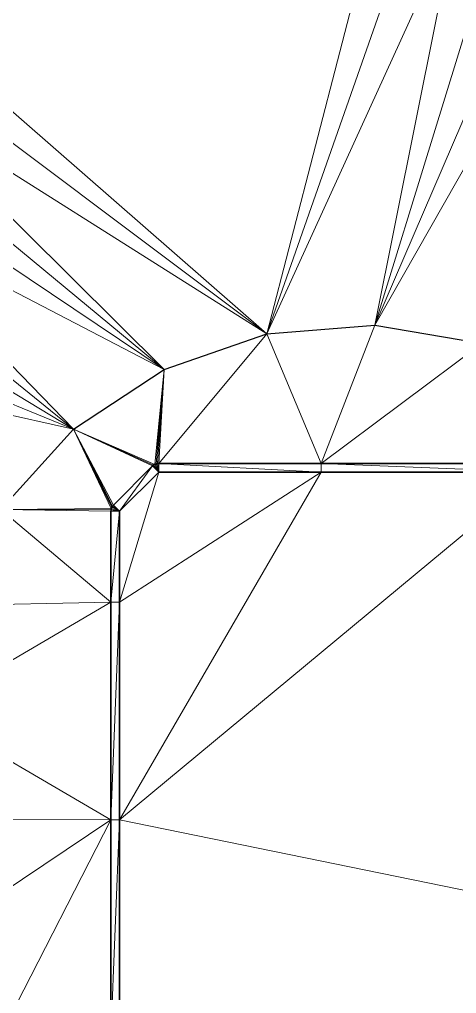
# Model space of a CAD drawing. Header units: metres. Extents: x 246428 to 246884, y 7418966 to 7419490.
# Drawn here: x 246778.27 to 246788.31, y 7419380.21 to 7419402.59 of the extents above; entities that cross this region are included whole.
import ezdxf

# ---------------------------------------------------------------- set-up
doc = ezdxf.new("R2010")
doc.units = ezdxf.units.M
doc.linetypes.add('blank name', pattern=[0])
doc.linetypes.add('HIDDEN', pattern=[9.525, 6.35, -3.175])
doc.layers.add('_12D_UNMAPPED', color=7, linetype='Continuous')
doc.layers.add('GRADELINES', color=250, linetype='HIDDEN', lineweight=25)
doc.layers.add('MISC_PATHS', color=7, linetype='Continuous', lineweight=35)
doc.layers.add('KERB_BACK', color=7, linetype='Continuous', lineweight=35, true_color=0x5fd2ff)

msp = doc.modelspace()

# ---------------------------------------------------------------- linework, layer by layer
at = {"layer": '_12D_UNMAPPED', "color": 3, "linetype": 'blank name', "lineweight": 0}
for points in [[(246783.949, 7419395.364, 36.309), (246775.518, 7419402.726, 35.642), (246786.749, 7419406.174, 35.836)], [(246783.949, 7419395.364, 36.309), (246786.749, 7419406.174, 35.836), (246787.512, 7419405.528, 35.863)], [(246783.949, 7419395.364, 36.309), (246787.512, 7419405.528, 35.863), (246788.31, 7419404.926, 35.891)], [(246786.434, 7419395.567, 36.322), (246783.949, 7419395.364, 36.309), (246788.31, 7419404.926, 35.891)], [(246786.434, 7419395.567, 36.322), (246788.31, 7419404.926, 35.891), (246789.141, 7419404.37, 35.919)], [(246786.434, 7419395.567, 36.322), (246789.141, 7419404.37, 35.919), (246790.002, 7419403.861, 35.947)], [(246786.434, 7419395.567, 36.322), (246790.002, 7419403.861, 35.947), (246790.89, 7419403.402, 35.975)], [(246788.892, 7419395.147, 36.33), (246786.434, 7419395.567, 36.322), (246790.89, 7419403.402, 35.975)], [(246775.356, 7419401.811, 35.651), (246775.518, 7419402.726, 35.642), (246783.949, 7419395.364, 36.309)], [(246775.194, 7419400.895, 35.66), (246775.356, 7419401.811, 35.651), (246783.949, 7419395.364, 36.309)], [(246775.031, 7419399.977, 35.669), (246775.194, 7419400.895, 35.66), (246781.592, 7419394.55, 36.29)], [(246781.592, 7419394.55, 36.29), (246775.194, 7419400.895, 35.66), (246783.949, 7419395.364, 36.309)], [(246774.866, 7419399.057, 35.678), (246775.031, 7419399.977, 35.669), (246781.592, 7419394.55, 36.29)], [(246774.701, 7419398.135, 35.687), (246774.866, 7419399.057, 35.678), (246781.592, 7419394.55, 36.29)], [(246774.535, 7419397.21, 35.696), (246774.701, 7419398.135, 35.687), (246779.511, 7419393.176, 36.268)], [(246779.511, 7419393.176, 36.268), (246774.701, 7419398.135, 35.687), (246781.592, 7419394.55, 36.29)], [(246774.368, 7419396.283, 35.705), (246774.535, 7419397.21, 35.696), (246779.511, 7419393.176, 36.268)], [(246774.186, 7419395.353, 35.714), (246774.368, 7419396.283, 35.705), (246779.511, 7419393.176, 36.268)], [(246785.197, 7419392.389, 36.287), (246783.949, 7419395.364, 36.309), (246786.434, 7419395.567, 36.322)], [(246785.197, 7419392.389, 36.287), (246786.434, 7419395.567, 36.322), (246788.892, 7419395.147, 36.33)], [(246773.966, 7419394.42, 35.722), (246774.186, 7419395.353, 35.714), (246779.511, 7419393.176, 36.268)], [(246781.468, 7419392.389, 36.269), (246781.592, 7419394.55, 36.29), (246783.949, 7419395.364, 36.309)], [(246781.468, 7419392.389, 36.269), (246783.949, 7419395.364, 36.309), (246785.197, 7419392.389, 36.287)], [(246790.197, 7419392.389, 36.311), (246785.197, 7419392.389, 36.287), (246788.892, 7419395.147, 36.33)], [(246781.377, 7419392.367, 36.269), (246779.511, 7419393.176, 36.268), (246781.592, 7419394.55, 36.29)], [(246781.406, 7419392.379, 36.269), (246781.377, 7419392.367, 36.269), (246781.592, 7419394.55, 36.29)], [(246781.437, 7419392.386, 36.269), (246781.406, 7419392.379, 36.269), (246781.592, 7419394.55, 36.29)], [(246781.468, 7419392.389, 36.269), (246781.437, 7419392.386, 36.269), (246781.592, 7419394.55, 36.29)], [(246777.837, 7419391.329, 36.244), (246773.966, 7419394.42, 35.722), (246779.511, 7419393.176, 36.268)], [(246780.379, 7419391.352, 36.257), (246777.837, 7419391.329, 36.244), (246779.511, 7419393.176, 36.268)], [(246780.407, 7419391.407, 36.257), (246780.391, 7419391.381, 36.257), (246779.511, 7419393.176, 36.268)], [(246780.391, 7419391.381, 36.257), (246780.379, 7419391.352, 36.257), (246779.511, 7419393.176, 36.268)], [(246780.428, 7419391.431, 36.257), (246780.407, 7419391.407, 36.257), (246779.511, 7419393.176, 36.268)], [(246781.327, 7419392.33, 36.269), (246780.428, 7419391.431, 36.257), (246779.511, 7419393.176, 36.268)], [(246781.377, 7419392.367, 36.269), (246781.351, 7419392.351, 36.269), (246779.511, 7419393.176, 36.268)], [(246781.351, 7419392.351, 36.269), (246781.327, 7419392.33, 36.269), (246779.511, 7419393.176, 36.268)], [(246780.569, 7419391.29, 36.257), (246780.428, 7419391.431, 36.257), (246781.327, 7419392.33, 36.269)], [(246781.468, 7419392.189, 36.269), (246780.569, 7419391.29, 36.257), (246781.327, 7419392.33, 36.269)], [(246781.468, 7419392.189, 36.269), (246781.327, 7419392.33, 36.269), (246781.351, 7419392.351, 36.269)], [(246781.468, 7419392.189, 36.269), (246781.351, 7419392.351, 36.269), (246781.377, 7419392.367, 36.269)], [(246781.468, 7419392.189, 36.269), (246781.377, 7419392.367, 36.269), (246781.406, 7419392.379, 36.269)], [(246781.468, 7419392.189, 36.269), (246781.406, 7419392.379, 36.269), (246781.437, 7419392.386, 36.269)], [(246781.468, 7419392.189, 36.269), (246781.437, 7419392.386, 36.269), (246781.468, 7419392.389, 36.269)], [(246785.197, 7419392.189, 36.287), (246781.468, 7419392.389, 36.269), (246785.197, 7419392.389, 36.287)], [(246785.197, 7419392.189, 36.287), (246781.468, 7419392.189, 36.269), (246781.468, 7419392.389, 36.269)], [(246790.197, 7419392.189, 36.311), (246785.197, 7419392.389, 36.287), (246790.197, 7419392.389, 36.311)], [(246790.197, 7419392.189, 36.311), (246785.197, 7419392.189, 36.287), (246785.197, 7419392.389, 36.287)], [(246781.468, 7419392.189, 36.269), (246785.197, 7419392.189, 36.287), (246780.569, 7419389.201, 36.239)], [(246780.569, 7419391.29, 36.257), (246781.468, 7419392.189, 36.269), (246780.569, 7419391.29, 36.257)], [(246780.569, 7419384.201, 36.195), (246785.197, 7419392.189, 36.287), (246790.197, 7419392.189, 36.311)], [(246785.197, 7419392.189, 36.287), (246780.569, 7419384.201, 36.195), (246780.569, 7419389.201, 36.239)], [(246781.468, 7419392.189, 36.269), (246780.569, 7419389.201, 36.239), (246780.569, 7419391.29, 36.257)], [(246798.969, 7419380.432, 36.249), (246780.569, 7419384.201, 36.195), (246790.197, 7419392.189, 36.311)], [(246780.369, 7419389.201, 36.239), (246776.674, 7419389.123, 36.219), (246777.837, 7419391.329, 36.244)], [(246780.379, 7419391.352, 36.257), (246780.372, 7419391.321, 36.257), (246777.837, 7419391.329, 36.244)], [(246780.369, 7419391.29, 36.257), (246780.369, 7419389.201, 36.239), (246777.837, 7419391.329, 36.244)], [(246780.372, 7419391.321, 36.257), (246780.369, 7419391.29, 36.257), (246777.837, 7419391.329, 36.244)], [(246780.369, 7419391.29, 36.257), (246780.369, 7419391.29, 36.257), (246777.837, 7419391.329, 36.244)], [(246780.569, 7419391.29, 36.257), (246780.369, 7419391.29, 36.257), (246780.372, 7419391.321, 36.257)], [(246780.569, 7419391.29, 36.257), (246780.372, 7419391.321, 36.257), (246780.379, 7419391.352, 36.257)], [(246780.569, 7419391.29, 36.257), (246780.379, 7419391.352, 36.257), (246780.391, 7419391.381, 36.257)], [(246780.569, 7419391.29, 36.257), (246780.391, 7419391.381, 36.257), (246780.407, 7419391.407, 36.257)], [(246780.428, 7419391.431, 36.257), (246780.569, 7419391.29, 36.257), (246780.407, 7419391.407, 36.257)], [(246780.569, 7419391.29, 36.257), (246780.569, 7419391.29, 36.257), (246780.369, 7419391.29, 36.257)], [(246780.569, 7419391.29, 36.257), (246780.569, 7419389.201, 36.239), (246780.369, 7419389.201, 36.239)], [(246780.569, 7419391.29, 36.257), (246780.369, 7419389.201, 36.239), (246780.369, 7419391.29, 36.257)], [(246780.569, 7419391.29, 36.257), (246780.369, 7419391.29, 36.257), (246780.369, 7419391.29, 36.257)], [(246780.369, 7419389.201, 36.239), (246776.094, 7419386.698, 36.195), (246776.674, 7419389.123, 36.219)], [(246780.369, 7419389.201, 36.239), (246780.369, 7419384.201, 36.195), (246776.094, 7419386.698, 36.195)], [(246780.569, 7419389.201, 36.239), (246780.569, 7419384.201, 36.195), (246780.369, 7419384.201, 36.195)], [(246780.569, 7419389.201, 36.239), (246780.369, 7419384.201, 36.195), (246780.369, 7419389.201, 36.239)], [(246780.369, 7419384.201, 36.195), (246776.136, 7419384.205, 36.174), (246776.094, 7419386.698, 36.195)], [(246780.369, 7419384.201, 36.195), (246776.795, 7419381.8, 36.155), (246776.136, 7419384.205, 36.174)], [(246780.369, 7419384.201, 36.195), (246778.03, 7419379.634, 36.142), (246776.795, 7419381.8, 36.155)], [(246780.369, 7419384.201, 36.195), (246780.369, 7419379.201, 36.151), (246778.03, 7419379.634, 36.142)], [(246780.569, 7419384.201, 36.195), (246780.369, 7419379.201, 36.151), (246780.369, 7419384.201, 36.195)], [(246780.569, 7419384.201, 36.195), (246780.569, 7419379.201, 36.151), (246780.369, 7419379.201, 36.151)], [(246780.569, 7419379.201, 36.151), (246780.569, 7419384.201, 36.195), (246798.969, 7419380.432, 36.249)], [(246780.569, 7419379.201, 36.151), (246798.969, 7419380.432, 36.249), (246798.969, 7419375.432, 36.205)]]:
    msp.add_3dface(points, dxfattribs=at)
at = {"layer": 'GRADELINES'}
msp.add_polyline3d([(246778.03, 7419379.634, 36.142), (246776.795, 7419381.8, 36.155), (246776.795, 7419381.8, 36.155), (246776.136, 7419384.205, 36.174), (246776.136, 7419384.205, 36.174), (246776.094, 7419386.698, 36.195), (246776.094, 7419386.698, 36.195), (246776.674, 7419389.123, 36.219), (246776.674, 7419389.123, 36.219), (246777.837, 7419391.329, 36.244), (246777.837, 7419391.329, 36.244), (246779.511, 7419393.176, 36.268), (246779.511, 7419393.176, 36.268), (246781.592, 7419394.55, 36.29), (246781.592, 7419394.55, 36.29), (246783.949, 7419395.364, 36.309), (246783.949, 7419395.364, 36.309), (246786.434, 7419395.567, 36.322), (246786.434, 7419395.567, 36.322), (246788.892, 7419395.147, 36.33)], dxfattribs=at)
at = {"layer": 'KERB_BACK'}
for points in [[(246780.428, 7419391.431, 36.257), (246781.327, 7419392.33, 36.269), (246781.351, 7419392.351, 36.269), (246781.377, 7419392.367, 36.269), (246781.406, 7419392.379, 36.269), (246781.437, 7419392.386, 36.269), (246781.468, 7419392.389, 36.269), (246785.197, 7419392.389, 36.287), (246790.197, 7419392.389, 36.311)], [(246780.369, 7419379.201, 36.151), (246780.369, 7419384.201, 36.195), (246780.369, 7419389.201, 36.239), (246780.369, 7419391.29, 36.257), (246780.369, 7419391.29, 36.257), (246780.372, 7419391.321, 36.257), (246780.379, 7419391.352, 36.257), (246780.391, 7419391.381, 36.257), (246780.407, 7419391.407, 36.257), (246780.428, 7419391.431, 36.257)]]:
    msp.add_polyline3d(points, dxfattribs=at)
at = {"layer": 'MISC_PATHS'}
for points in [[(246780.569, 7419391.29, 36.257), (246781.468, 7419392.189, 36.269), (246781.468, 7419392.189, 36.269), (246781.468, 7419392.189, 36.269), (246781.468, 7419392.189, 36.269), (246781.468, 7419392.189, 36.269), (246781.468, 7419392.189, 36.269), (246785.197, 7419392.189, 36.287), (246790.197, 7419392.189, 36.311)], [(246780.569, 7419379.201, 36.151), (246780.569, 7419384.201, 36.195), (246780.569, 7419389.201, 36.239), (246780.569, 7419391.29, 36.257), (246780.569, 7419391.29, 36.257), (246780.569, 7419391.29, 36.257), (246780.569, 7419391.29, 36.257), (246780.569, 7419391.29, 36.257), (246780.569, 7419391.29, 36.257), (246780.569, 7419391.29, 36.257)]]:
    msp.add_polyline3d(points, dxfattribs=at)

doc.saveas('drawing.dxf')
